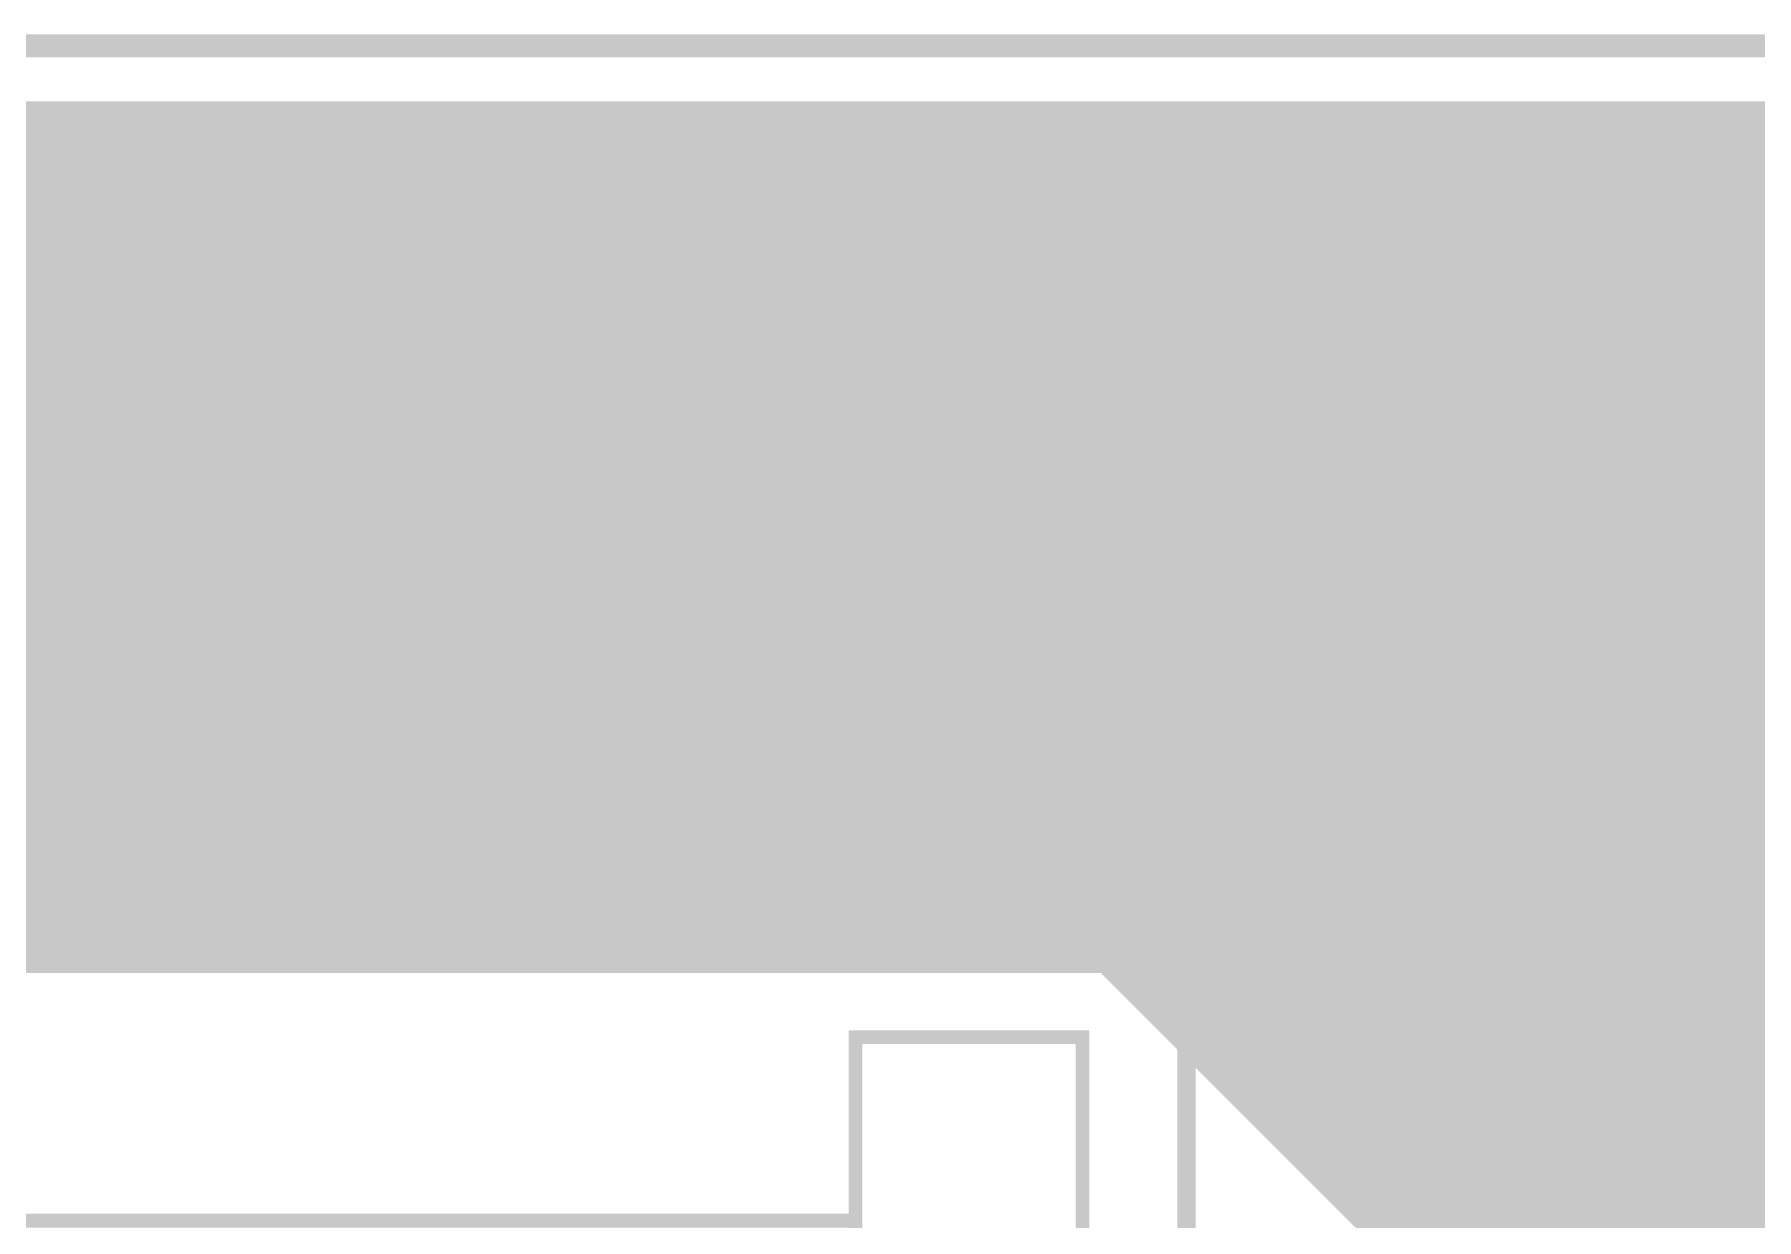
# Model space of a CAD drawing. Extents: x -20 to 155, y -92 to 168.
# Drawn here: x 77.93 to 97, y 155 to 168.13 of the extents above; entities that cross this region are included whole.
import ezdxf

# ---------------------------------------------------------------- set-up
doc = ezdxf.new("R2010")
doc.units = 0
doc.header["$MEASUREMENT"] = 0
doc.layers.get('0').update_dxf_attribs({"linetype": 'CONTINUOUS'})
for name, color, linetype in [('25-334-1_BOT', 7, 'CONTINUOUS'), ('25-334-1_DRD', 7, 'CONTINUOUS'), ('25-334-1_DRL', 2, 'CONTINUOUS'), ('25-334-1_IN1', 4, 'CONTINUOUS'), ('25-334-1_IN2', 3, 'CONTINUOUS'), ('25-334-1_SMB', 5, 'CONTINUOUS'), ('25-334-1_SMT', 10, 'CONTINUOUS'), ('25-334-1_SSB', 12, 'CONTINUOUS'), ('25-334-1_TOP', 13, 'CONTINUOUS'), ('THRUHOLE_TAP', 7, 'CONTINUOUS')]:
    doc.layers.add(name, color=color, linetype=linetype)

# ---------------------------------------------------------------- blocks, each defined once
blk = doc.blocks.new('ROUND_6')
at = {"const_width": 1.016}
blk.add_lwpolyline([(-0.508, 0, 1), (0.508, 0, 1)], format="xyb", close=True, dxfattribs=at)
blk = doc.blocks.new('ROUND_33')
at = {"const_width": 0.7493}
blk.add_lwpolyline([(-0.37465, 0, 1), (0.37465, 0, 1)], format="xyb", close=True, dxfattribs=at)
blk = doc.blocks.new('ROUND_32')
at = {"const_width": 0.35052}
blk.add_lwpolyline([(-0.17526, 0, 1), (0.17526, 0, 1)], format="xyb", close=True, dxfattribs=at)

msp = doc.modelspace()

# ---------------------------------------------------------------- linework, layer by layer
at = {"layer": '25-334-1_DRD', "const_width": 0.254}
for points in [[(-14.9987, 168.00068), (-14.9987, -4.99872), (155.00096, -4.99872), (155.00096, 168.00068), (-14.9987, 168.00068)], [(78.105, 165.354), (77.724, 165.735)], [(79.756, 165.735), (79.375, 165.354)], [(80.264, 165.735), (79.756, 165.735)], [(80.645, 165.354), (80.264, 165.735)], [(82.296, 165.735), (81.915, 165.354)], [(82.804, 165.735), (82.296, 165.735)], [(83.185, 165.354), (82.804, 165.735)], [(84.836, 165.735), (84.455, 165.354)], [(85.344, 165.735), (84.836, 165.735)], [(85.725, 165.354), (85.344, 165.735)], [(87.376, 165.735), (86.995, 165.354)], [(87.884, 165.735), (87.376, 165.735)], [(88.265, 165.354), (87.884, 165.735)], [(89.916, 165.735), (89.535, 165.354)], [(90.424, 165.735), (89.916, 165.735)], [(90.805, 165.354), (90.424, 165.735)], [(92.456, 165.735), (92.075, 165.354)], [(92.964, 165.735), (92.456, 165.735)], [(93.345, 165.354), (92.964, 165.735)], [(94.996, 165.735), (94.615, 165.354)], [(95.504, 165.735), (94.996, 165.735)], [(95.885, 165.354), (95.504, 165.735)], [(78.105, 164.846), (78.105, 165.354)], [(79.375, 165.354), (79.375, 164.846)], [(80.645, 164.846), (80.645, 165.354)], [(81.915, 165.354), (81.915, 164.846)], [(83.185, 164.846), (83.185, 165.354)], [(84.455, 165.354), (84.455, 164.846)], [(85.725, 164.846), (85.725, 165.354)], [(86.995, 165.354), (86.995, 164.846)], [(88.265, 164.846), (88.265, 165.354)], [(89.535, 165.354), (89.535, 164.846)], [(90.805, 164.846), (90.805, 165.354)], [(92.075, 165.354), (92.075, 164.846)], [(93.345, 164.846), (93.345, 165.354)], [(94.615, 165.354), (94.615, 164.846)], [(95.885, 164.846), (95.885, 165.354)], [(77.724, 164.465), (78.105, 164.846)], [(79.375, 164.846), (79.756, 164.465)], [(80.264, 164.465), (80.645, 164.846)], [(81.915, 164.846), (82.296, 164.465)], [(82.804, 164.465), (83.185, 164.846)], [(84.455, 164.846), (84.836, 164.465)], [(85.344, 164.465), (85.725, 164.846)], [(86.995, 164.846), (87.376, 164.465)], [(87.884, 164.465), (88.265, 164.846)], [(89.535, 164.846), (89.916, 164.465)], [(90.424, 164.465), (90.805, 164.846)], [(92.075, 164.846), (92.456, 164.465)], [(92.964, 164.465), (93.345, 164.846)], [(94.615, 164.846), (94.996, 164.465)], [(95.504, 164.465), (95.885, 164.846)], [(79.756, 164.465), (80.264, 164.465)], [(82.296, 164.465), (82.804, 164.465)], [(84.836, 164.465), (85.344, 164.465)], [(87.376, 164.465), (87.884, 164.465)], [(89.916, 164.465), (90.424, 164.465)], [(92.456, 164.465), (92.964, 164.465)], [(94.996, 164.465), (95.504, 164.465)], [(78.105, 162.814), (77.724, 163.195)], [(79.756, 163.195), (79.375, 162.814)], [(80.264, 163.195), (79.756, 163.195)], [(80.645, 162.814), (80.264, 163.195)], [(82.296, 163.195), (81.915, 162.814)], [(82.804, 163.195), (82.296, 163.195)], [(83.185, 162.814), (82.804, 163.195)], [(84.836, 163.195), (84.455, 162.814)], [(85.344, 163.195), (84.836, 163.195)], [(85.725, 162.814), (85.344, 163.195)], [(87.376, 163.195), (86.995, 162.814)], [(87.884, 163.195), (87.376, 163.195)], [(88.265, 162.814), (87.884, 163.195)], [(89.916, 163.195), (89.535, 162.814)], [(90.424, 163.195), (89.916, 163.195)], [(90.805, 162.814), (90.424, 163.195)], [(92.456, 163.195), (92.075, 162.814)], [(92.964, 163.195), (92.456, 163.195)], [(93.345, 162.814), (92.964, 163.195)], [(94.996, 163.195), (94.615, 162.814)], [(95.504, 163.195), (94.996, 163.195)], [(95.885, 162.814), (95.504, 163.195)], [(78.105, 162.306), (78.105, 162.814)], [(79.375, 162.814), (79.375, 162.306)], [(80.645, 162.306), (80.645, 162.814)], [(81.915, 162.814), (81.915, 162.306)], [(83.185, 162.306), (83.185, 162.814)], [(84.455, 162.814), (84.455, 162.306)], [(85.725, 162.306), (85.725, 162.814)], [(86.995, 162.814), (86.995, 162.306)], [(88.265, 162.306), (88.265, 162.814)], [(89.535, 162.814), (89.535, 162.306)], [(90.805, 162.306), (90.805, 162.814)], [(92.075, 162.814), (92.075, 162.306)], [(93.345, 162.306), (93.345, 162.814)], [(94.615, 162.814), (94.615, 162.306)], [(95.885, 162.306), (95.885, 162.814)], [(77.724, 161.925), (78.105, 162.306)], [(79.375, 162.306), (79.756, 161.925)], [(80.264, 161.925), (80.645, 162.306)], [(81.915, 162.306), (82.296, 161.925)], [(82.804, 161.925), (83.185, 162.306)], [(84.455, 162.306), (84.836, 161.925)], [(85.344, 161.925), (85.725, 162.306)], [(86.995, 162.306), (87.376, 161.925)], [(87.884, 161.925), (88.265, 162.306)], [(89.535, 162.306), (89.916, 161.925)], [(90.424, 161.925), (90.805, 162.306)], [(92.075, 162.306), (92.456, 161.925)], [(92.964, 161.925), (93.345, 162.306)], [(94.615, 162.306), (94.996, 161.925)], [(95.504, 161.925), (95.885, 162.306)], [(79.756, 161.925), (80.264, 161.925)], [(82.296, 161.925), (82.804, 161.925)], [(84.836, 161.925), (85.344, 161.925)], [(87.376, 161.925), (87.884, 161.925)], [(89.916, 161.925), (90.424, 161.925)], [(92.456, 161.925), (92.964, 161.925)], [(94.996, 161.925), (95.504, 161.925)], [(78.105, 160.274), (77.724, 160.655)], [(79.756, 160.655), (79.375, 160.274)], [(80.264, 160.655), (79.756, 160.655)], [(80.645, 160.274), (80.264, 160.655)], [(82.296, 160.655), (81.915, 160.274)], [(82.804, 160.655), (82.296, 160.655)], [(83.185, 160.274), (82.804, 160.655)], [(84.836, 160.655), (84.455, 160.274)], [(85.344, 160.655), (84.836, 160.655)], [(85.725, 160.274), (85.344, 160.655)], [(87.376, 160.655), (86.995, 160.274)], [(87.884, 160.655), (87.376, 160.655)], [(88.265, 160.274), (87.884, 160.655)], [(89.916, 160.655), (89.535, 160.274)], [(90.424, 160.655), (89.916, 160.655)], [(90.805, 160.274), (90.424, 160.655)], [(92.456, 160.655), (92.075, 160.274)], [(92.964, 160.655), (92.456, 160.655)], [(93.345, 160.274), (92.964, 160.655)], [(94.996, 160.655), (94.615, 160.274)], [(95.504, 160.655), (94.996, 160.655)], [(95.885, 160.274), (95.504, 160.655)], [(78.105, 159.766), (78.105, 160.274)], [(79.375, 160.274), (79.375, 159.766)], [(80.645, 159.766), (80.645, 160.274)], [(81.915, 160.274), (81.915, 159.766)], [(83.185, 159.766), (83.185, 160.274)], [(84.455, 160.274), (84.455, 159.766)], [(85.725, 159.766), (85.725, 160.274)], [(86.995, 160.274), (86.995, 159.766)], [(88.265, 159.766), (88.265, 160.274)], [(89.535, 160.274), (89.535, 159.766)], [(90.805, 159.766), (90.805, 160.274)], [(92.075, 160.274), (92.075, 159.766)], [(93.345, 159.766), (93.345, 160.274)], [(94.615, 160.274), (94.615, 159.766)], [(95.885, 159.766), (95.885, 160.274)], [(77.724, 159.385), (78.105, 159.766)], [(79.375, 159.766), (79.756, 159.385)], [(80.264, 159.385), (80.645, 159.766)], [(81.915, 159.766), (82.296, 159.385)], [(82.804, 159.385), (83.185, 159.766)], [(84.455, 159.766), (84.836, 159.385)], [(85.344, 159.385), (85.725, 159.766)], [(86.995, 159.766), (87.376, 159.385)], [(87.884, 159.385), (88.265, 159.766)], [(89.535, 159.766), (89.916, 159.385)], [(90.424, 159.385), (90.805, 159.766)], [(92.075, 159.766), (92.456, 159.385)], [(92.964, 159.385), (93.345, 159.766)], [(94.615, 159.766), (94.996, 159.385)], [(95.504, 159.385), (95.885, 159.766)], [(79.756, 159.385), (80.264, 159.385)], [(82.296, 159.385), (82.804, 159.385)], [(84.836, 159.385), (85.344, 159.385)], [(87.376, 159.385), (87.884, 159.385)], [(89.916, 159.385), (90.424, 159.385)], [(92.456, 159.385), (92.964, 159.385)], [(94.996, 159.385), (95.504, 159.385)], [(92.456, 158.115), (92.075, 157.734)], [(92.964, 158.115), (92.456, 158.115)], [(93.345, 157.734), (92.964, 158.115)], [(94.996, 158.115), (94.615, 157.734)], [(95.504, 158.115), (94.996, 158.115)], [(95.885, 157.734), (95.504, 158.115)], [(92.075, 157.734), (92.075, 157.226)], [(93.345, 157.226), (93.345, 157.734)], [(94.615, 157.734), (94.615, 157.226)], [(95.885, 157.226), (95.885, 157.734)], [(92.075, 157.226), (92.456, 156.845)], [(92.964, 156.845), (93.345, 157.226)], [(94.615, 157.226), (94.996, 156.845)], [(95.504, 156.845), (95.885, 157.226)], [(92.456, 156.845), (92.964, 156.845)], [(94.996, 156.845), (95.504, 156.845)], [(94.996, 155.575), (94.615, 155.194)], [(95.504, 155.575), (94.996, 155.575)], [(95.885, 155.194), (95.504, 155.575)], [(94.615, 155.194), (94.615, 154.686)], [(95.885, 154.686), (95.885, 155.194)]]:
    msp.add_lwpolyline(points, dxfattribs=at)
at = {"layer": '25-334-1_DRL', "const_width": 0.254}
msp.add_lwpolyline([(-14.9987, 168.00068), (-14.9987, -4.99872), (155.00096, -4.99872), (155.00096, 168.00068), (-14.9987, 168.00068)], dxfattribs=at)
at = {"layer": '25-334-1_IN1', "const_width": 0.254}
for points in [[(144.145, 167.259), (71.12, 167.259)], [(77.978, 167.259), (77.978, 157.861)], [(78.2066, 167.259), (78.2066, 157.861)], [(78.4352, 167.259), (78.4352, 157.861)], [(78.6638, 167.259), (78.6638, 157.861)], [(78.8924, 167.259), (78.8924, 157.861)], [(79.121, 167.259), (79.121, 157.861)], [(79.3496, 167.259), (79.3496, 157.861)], [(79.5782, 167.259), (79.5782, 157.861)], [(79.8068, 167.259), (79.8068, 157.861)], [(80.0354, 167.259), (80.0354, 157.861)], [(80.264, 167.259), (80.264, 157.861)], [(80.4926, 167.259), (80.4926, 157.861)], [(80.7212, 167.259), (80.7212, 157.861)], [(80.9498, 167.259), (80.9498, 157.861)], [(81.1784, 167.259), (81.1784, 157.861)], [(81.407, 167.259), (81.407, 157.861)], [(81.6356, 167.259), (81.6356, 157.861)], [(81.8642, 167.259), (81.8642, 157.861)], [(82.0928, 167.259), (82.0928, 157.861)], [(82.3214, 167.259), (82.3214, 157.861)], [(82.55, 167.259), (82.55, 157.861)], [(82.7786, 167.259), (82.7786, 157.861)], [(83.0072, 167.259), (83.0072, 157.861)], [(83.2358, 167.259), (83.2358, 157.861)], [(83.4644, 167.259), (83.4644, 157.861)], [(83.693, 167.259), (83.693, 157.861)], [(83.9216, 167.259), (83.9216, 157.861)], [(84.1502, 167.259), (84.1502, 157.861)], [(84.3788, 167.259), (84.3788, 157.861)], [(84.6074, 167.259), (84.6074, 157.861)], [(84.836, 167.259), (84.836, 157.861)], [(85.0646, 167.259), (85.0646, 157.861)], [(85.2932, 167.259), (85.2932, 157.861)], [(85.5218, 167.259), (85.5218, 157.861)], [(85.7504, 167.259), (85.7504, 157.861)], [(85.979, 167.259), (85.979, 157.861)], [(86.2076, 167.259), (86.2076, 157.861)], [(86.4362, 167.259), (86.4362, 157.861)], [(86.6648, 167.259), (86.6648, 157.861)], [(86.8934, 167.259), (86.8934, 157.861)], [(87.122, 167.259), (87.122, 157.861)], [(87.3506, 167.259), (87.3506, 157.861)], [(87.5792, 167.259), (87.5792, 157.861)], [(87.8078, 167.259), (87.8078, 157.861)], [(88.0364, 167.259), (88.0364, 157.861)], [(88.265, 167.259), (88.265, 157.861)], [(88.4936, 167.259), (88.4936, 157.861)], [(88.7222, 167.259), (88.7222, 157.861)], [(88.9508, 167.259), (88.9508, 157.861)], [(89.1794, 167.259), (89.1794, 157.861)], [(89.408, 167.259), (89.408, 157.861)], [(89.6366, 167.259), (89.6366, 157.861)], [(89.8652, 167.259), (89.8652, 157.7848)], [(90.0938, 167.259), (90.0938, 157.5562)], [(90.3224, 167.259), (90.3224, 157.3276)], [(90.551, 167.259), (90.551, 157.099)], [(90.7796, 167.259), (90.7796, 156.8704)], [(91.0082, 167.259), (91.0082, 156.6418)], [(91.2368, 167.259), (91.2368, 156.4132)], [(91.4654, 167.259), (91.4654, 156.1846)], [(91.694, 167.259), (91.694, 155.956)], [(91.9226, 167.259), (91.9226, 155.7274)], [(92.1512, 167.259), (92.1512, 155.4988)], [(92.3798, 167.259), (92.3798, 155.2702)], [(92.6084, 167.259), (92.6084, 155.0416)], [(92.837, 167.259), (92.837, 154.813)], [(93.0656, 167.259), (93.0656, 154.5844)], [(93.2942, 167.259), (93.2942, 154.3558)], [(93.5228, 167.259), (93.5228, 154.1272)], [(93.7514, 167.259), (93.7514, 153.8986)], [(93.98, 167.259), (93.98, 153.67)], [(94.2086, 167.259), (94.2086, 153.4414)], [(94.4372, 167.259), (94.4372, 153.2128)], [(94.6658, 167.259), (94.6658, 152.9842)], [(94.8944, 167.259), (94.8944, 152.7556)], [(95.123, 167.259), (95.123, 152.527)], [(95.3516, 167.259), (95.3516, 152.2984)], [(95.5802, 167.259), (95.5802, 152.0698)], [(95.8088, 167.259), (95.8088, 151.8412)], [(96.0374, 167.259), (96.0374, 151.6126)], [(96.266, 167.259), (96.266, 151.384)], [(96.4946, 167.259), (96.4946, 163.97478)], [(96.7232, 167.259), (96.7232, 164.42944)], [(96.9518, 167.259), (96.9518, 164.66312)], [(144.145, 167.1066), (71.12, 167.1066)], [(144.145, 166.878), (71.12, 166.878)], [(144.145, 166.6494), (71.12, 166.6494)], [(144.145, 166.4208), (71.12, 166.4208)], [(144.145, 166.1922), (71.12, 166.1922)], [(144.145, 165.9636), (71.12, 165.9636)], [(144.145, 165.735), (71.12, 165.735)], [(144.145, 165.5064), (71.12, 165.5064)], [(144.145, 165.2778), (71.12, 165.2778)], [(144.145, 165.0492), (71.12, 165.0492)], [(97.20072, 164.8206), (71.12, 164.8206)], [(96.86798, 164.592), (71.12, 164.592)], [(96.8375, 164.56152), (97.79, 163.60902)], [(96.67494, 164.3634), (71.12, 164.3634)], [(96.55048, 164.1348), (71.12, 164.1348)], [(96.47682, 163.9062), (71.12, 163.9062)], [(96.44634, 163.6776), (71.12, 163.6776)], [(96.8375, 162.65652), (97.79, 163.60902)], [(96.45396, 163.449), (71.12, 163.449)], [(96.49968, 163.2204), (71.12, 163.2204)], [(96.4946, 163.24326), (96.4946, 151.1554)], [(96.59366, 162.9918), (71.12, 162.9918)], [(96.74352, 162.7632), (71.12, 162.7632)], [(96.7232, 162.7886), (96.7232, 150.9268)], [(96.97974, 162.5346), (71.12, 162.5346)], [(96.9518, 162.55492), (96.9518, 150.6982)], [(97.45472, 162.306), (71.12, 162.306)], [(133.223, 162.0774), (71.12, 162.0774)], [(133.223, 161.8488), (71.12, 161.8488)], [(133.223, 161.6202), (71.12, 161.6202)], [(133.223, 161.3916), (71.12, 161.3916)], [(133.223, 161.163), (71.12, 161.163)], [(133.223, 160.9344), (71.12, 160.9344)], [(133.223, 160.7058), (71.12, 160.7058)], [(133.223, 160.4772), (71.12, 160.4772)], [(133.223, 160.2486), (71.12, 160.2486)], [(133.223, 160.02), (71.12, 160.02)], [(133.223, 159.7914), (71.12, 159.7914)], [(133.223, 159.5628), (71.12, 159.5628)], [(133.223, 159.3342), (71.12, 159.3342)], [(133.223, 159.1056), (71.12, 159.1056)], [(133.223, 158.877), (71.12, 158.877)], [(133.223, 158.6484), (71.12, 158.6484)], [(133.223, 158.4198), (71.12, 158.4198)], [(133.223, 158.1912), (71.12, 158.1912)], [(133.223, 157.9626), (71.12, 157.9626)], [(89.789, 157.861), (71.12, 157.861)], [(89.789, 157.861), (100.203, 147.447)], [(133.223, 157.734), (89.916, 157.734)], [(133.223, 157.5054), (90.1446, 157.5054)], [(133.223, 157.2768), (90.3732, 157.2768)], [(133.223, 157.0482), (90.6018, 157.0482)], [(133.223, 156.8196), (90.8304, 156.8196)], [(133.223, 156.591), (91.059, 156.591)], [(133.223, 156.3624), (91.2876, 156.3624)], [(133.223, 156.1338), (91.5162, 156.1338)], [(133.223, 155.9052), (91.7448, 155.9052)], [(133.223, 155.6766), (91.9734, 155.6766)], [(133.223, 155.448), (92.202, 155.448)], [(133.223, 155.2194), (92.4306, 155.2194)], [(133.223, 154.9908), (92.6592, 154.9908)]]:
    msp.add_lwpolyline(points, dxfattribs=at)
for points in [[(97.79, 164.95522, 0.4142136), (96.4438, 163.60902)], [(96.4438, 163.60902, 0.4142136), (97.79, 162.26282)]]:
    msp.add_lwpolyline(points, format="xyb", dxfattribs=at)
at = {"layer": '25-334-1_IN2', "const_width": 0.254}
for points in [[(144.018, 167.259), (3.175, 167.259), (3.175, 160.147), (-3.81, 160.147), (-3.81, -4.572)], [(78.0288, 167.259), (78.0288, 157.861)], [(78.2574, 167.259), (78.2574, 157.861)], [(78.486, 167.259), (78.486, 157.861)], [(78.7146, 167.259), (78.7146, 157.861)], [(78.9432, 167.259), (78.9432, 157.861)], [(79.1718, 167.259), (79.1718, 157.861)], [(79.4004, 167.259), (79.4004, 157.861)], [(79.629, 167.259), (79.629, 157.861)], [(79.8576, 167.259), (79.8576, 157.861)], [(80.0862, 167.259), (80.0862, 157.861)], [(80.3148, 167.259), (80.3148, 157.861)], [(80.5434, 167.259), (80.5434, 157.861)], [(80.772, 167.259), (80.772, 157.861)], [(81.0006, 167.259), (81.0006, 157.861)], [(81.2292, 167.259), (81.2292, 157.861)], [(81.4578, 167.259), (81.4578, 157.861)], [(81.6864, 167.259), (81.6864, 157.861)], [(81.915, 167.259), (81.915, 157.861)], [(82.1436, 167.259), (82.1436, 157.861)], [(82.3722, 167.259), (82.3722, 157.861)], [(82.6008, 167.259), (82.6008, 157.861)], [(82.8294, 167.259), (82.8294, 157.861)], [(83.058, 167.259), (83.058, 157.861)], [(83.2866, 167.259), (83.2866, 157.861)], [(83.5152, 167.259), (83.5152, 157.861)], [(83.7438, 167.259), (83.7438, 157.861)], [(83.9724, 167.259), (83.9724, 157.861)], [(84.201, 167.259), (84.201, 157.861)], [(84.4296, 167.259), (84.4296, 157.861)], [(84.6582, 167.259), (84.6582, 157.861)], [(84.8868, 167.259), (84.8868, 157.861)], [(85.1154, 167.259), (85.1154, 157.861)], [(85.344, 167.259), (85.344, 157.861)], [(85.5726, 167.259), (85.5726, 157.861)], [(85.8012, 167.259), (85.8012, 157.861)], [(86.0298, 167.259), (86.0298, 157.861)], [(86.2584, 167.259), (86.2584, 157.861)], [(86.487, 167.259), (86.487, 157.861)], [(86.7156, 167.259), (86.7156, 157.861)], [(86.9442, 167.259), (86.9442, 157.861)], [(87.1728, 167.259), (87.1728, 157.861)], [(87.4014, 167.259), (87.4014, 157.861)], [(87.63, 167.259), (87.63, 157.861)], [(87.8586, 167.259), (87.8586, 157.861)], [(88.0872, 167.259), (88.0872, 157.861)], [(88.3158, 167.259), (88.3158, 157.861)], [(88.5444, 167.259), (88.5444, 157.861)], [(88.773, 167.259), (88.773, 157.861)], [(89.0016, 167.259), (89.0016, 157.861)], [(89.2302, 167.259), (89.2302, 157.861)], [(89.4588, 167.259), (89.4588, 157.861)], [(89.6874, 167.259), (89.6874, 157.861)], [(89.916, 167.259), (89.916, 157.734)], [(90.1446, 167.259), (90.1446, 157.5054)], [(90.3732, 167.259), (90.3732, 157.2768)], [(90.6018, 167.259), (90.6018, 157.0482)], [(90.8304, 167.259), (90.8304, 156.8196)], [(91.059, 167.259), (91.059, 156.591)], [(91.2876, 167.259), (91.2876, 156.3624)], [(91.5162, 167.259), (91.5162, 156.1338)], [(91.7448, 167.259), (91.7448, 155.9052)], [(91.9734, 167.259), (91.9734, 155.6766)], [(92.202, 167.259), (92.202, 155.448)], [(92.4306, 167.259), (92.4306, 155.2194)], [(92.6592, 167.259), (92.6592, 154.9908)], [(92.8878, 167.259), (92.8878, 154.7622)], [(93.1164, 167.259), (93.1164, 154.5336)], [(93.345, 167.259), (93.345, 154.305)], [(93.5736, 167.259), (93.5736, 154.0764)], [(93.8022, 167.259), (93.8022, 153.8478)], [(94.0308, 167.259), (94.0308, 153.6192)], [(94.2594, 167.259), (94.2594, 153.3906)], [(94.488, 167.259), (94.488, 153.162)], [(94.7166, 167.259), (94.7166, 152.9334)], [(94.9452, 167.259), (94.9452, 152.7048)], [(95.1738, 167.259), (95.1738, 152.4762)], [(95.4024, 167.259), (95.4024, 152.2476)], [(95.631, 167.259), (95.631, 152.019)], [(95.8596, 167.259), (95.8596, 151.7904)], [(96.0882, 167.259), (96.0882, 151.5618)], [(96.3168, 167.259), (96.3168, 151.3332)], [(96.5454, 167.259), (96.5454, 164.1221)], [(96.774, 167.259), (96.774, 164.49294)], [(97.0026, 167.259), (97.0026, 164.70122)], [(144.018, 167.1066), (3.175, 167.1066)], [(144.018, 166.878), (3.175, 166.878)], [(144.018, 166.6494), (3.175, 166.6494)], [(144.018, 166.4208), (3.175, 166.4208)], [(144.018, 166.1922), (3.175, 166.1922)], [(144.018, 165.9636), (3.175, 165.9636)], [(144.018, 165.735), (3.175, 165.735)], [(144.018, 165.5064), (3.175, 165.5064)], [(144.018, 165.2778), (3.175, 165.2778)], [(144.018, 165.0492), (3.175, 165.0492)], [(97.20072, 164.8206), (3.175, 164.8206)], [(96.86798, 164.592), (3.175, 164.592)], [(96.8375, 164.56152), (97.79, 163.60902)], [(96.67494, 164.3634), (3.175, 164.3634)], [(96.55048, 164.1348), (3.175, 164.1348)], [(96.47682, 163.9062), (3.175, 163.9062)], [(96.44634, 163.6776), (3.175, 163.6776)], [(96.8375, 162.65652), (97.79, 163.60902)], [(96.45396, 163.449), (3.175, 163.449)], [(96.49968, 163.2204), (3.175, 163.2204)], [(96.59366, 162.9918), (3.175, 162.9918)], [(96.5454, 163.09594), (96.5454, 151.1046)], [(96.74352, 162.7632), (3.175, 162.7632)], [(96.774, 162.7251), (96.774, 150.876)], [(96.97974, 162.5346), (3.175, 162.5346)], [(97.0026, 162.51682), (97.0026, 150.6474)], [(97.45472, 162.306), (3.175, 162.306)], [(133.11632, 162.0774), (3.175, 162.0774)], [(133.11886, 161.8488), (3.175, 161.8488)], [(133.11886, 161.6202), (3.175, 161.6202)], [(133.1214, 161.3916), (3.175, 161.3916)], [(133.12394, 161.163), (3.175, 161.163)], [(133.12394, 160.9344), (3.175, 160.9344)], [(133.12648, 160.7058), (3.175, 160.7058)], [(133.12902, 160.4772), (3.175, 160.4772)], [(133.12902, 160.2486), (3.175, 160.2486)], [(133.13156, 160.02), (-3.81, 160.02)], [(133.1341, 159.7914), (-3.81, 159.7914)], [(133.1341, 159.5628), (-3.81, 159.5628)], [(133.13664, 159.3342), (-3.81, 159.3342)], [(133.13918, 159.1056), (-3.81, 159.1056)], [(133.13918, 158.877), (19.16938, 158.877)], [(133.14172, 158.6484), (19.74342, 158.6484)], [(133.14426, 158.4198), (20.1041, 158.4198)], [(133.14426, 158.1912), (20.37334, 158.1912)], [(133.1468, 157.9626), (20.5867, 157.9626)], [(89.789, 157.861), (37.973, 157.861)], [(89.789, 157.861), (100.203, 147.447)], [(133.1468, 157.734), (89.916, 157.734)], [(133.14934, 157.5054), (90.1446, 157.5054)], [(133.15188, 157.2768), (90.3732, 157.2768)], [(133.15188, 157.0482), (90.6018, 157.0482)], [(133.15442, 156.8196), (90.8304, 156.8196)], [(133.15696, 156.591), (91.059, 156.591)], [(133.15696, 156.3624), (91.2876, 156.3624)], [(133.1595, 156.1338), (91.5162, 156.1338)], [(133.16204, 155.9052), (91.7448, 155.9052)], [(133.16204, 155.6766), (91.9734, 155.6766)], [(133.16458, 155.448), (92.202, 155.448)], [(133.16712, 155.2194), (92.4306, 155.2194)], [(133.16712, 154.9908), (92.6592, 154.9908)]]:
    msp.add_lwpolyline(points, dxfattribs=at)
for points in [[(97.79, 164.95522, 0.4142136), (96.4438, 163.60902)], [(96.4438, 163.60902, 0.4142136), (97.79, 162.26282)]]:
    msp.add_lwpolyline(points, format="xyb", dxfattribs=at)
at = {"layer": '25-334-1_SMT', "const_width": 4.99872}
for points in [[(132.207, -1.651), (10.033, -1.651), (-0.508, 8.89), (-0.508, 153.67), (9.398, 163.576), (126.365, 163.576), (126.365, 151.384)], [(96.774, 157.353), (130.429, 157.353)]]:
    msp.add_lwpolyline(points, dxfattribs=at)
at = {"layer": '25-334-1_SSB'}
for points, const_width in [([(102.38994, 166.06266), (104.8893, 166.06266), (104.8893, 133.65734), (90.68816, 133.65734), (90.68816, 166.06266), (102.38994, 166.06266)], 0.2032), ([(89.535, 153.9748), (87.0204, 153.9748), (87.0204, 157.0228), (89.535, 157.0228), (89.535, 153.9748), (89.535, 135.4328), (61.595, 135.4328), (61.595, 153.9748), (64.1096, 153.9748), (64.1096, 157.0228), (61.595, 157.0228), (61.595, 153.9748)], 0.1524), ([(87.0204, 154.9908), (76.8096, 154.9908)], 0.1524)]:
    msp.add_lwpolyline(points, dxfattribs=dict(at, const_width=const_width))
at = {"layer": '25-334-1_TOP', "const_width": 0.254}
for points in [[(133.223, 167.259), (-3.81, 167.259)], [(78.0288, 167.259), (78.0288, 157.861)], [(78.2574, 167.259), (78.2574, 157.861)], [(78.486, 167.259), (78.486, 157.861)], [(78.7146, 167.259), (78.7146, 157.861)], [(78.9432, 167.259), (78.9432, 157.861)], [(79.1718, 167.259), (79.1718, 157.861)], [(79.4004, 167.259), (79.4004, 157.861)], [(79.629, 167.259), (79.629, 157.861)], [(79.8576, 167.259), (79.8576, 157.861)], [(80.0862, 167.259), (80.0862, 157.861)], [(80.3148, 167.259), (80.3148, 157.861)], [(80.5434, 167.259), (80.5434, 157.861)], [(80.772, 167.259), (80.772, 157.861)], [(81.0006, 167.259), (81.0006, 157.861)], [(81.2292, 167.259), (81.2292, 157.861)], [(81.4578, 167.259), (81.4578, 157.861)], [(81.6864, 167.259), (81.6864, 157.861)], [(81.915, 167.259), (81.915, 157.861)], [(82.1436, 167.259), (82.1436, 157.861)], [(82.3722, 167.259), (82.3722, 157.861)], [(82.6008, 167.259), (82.6008, 157.861)], [(82.8294, 167.259), (82.8294, 157.861)], [(83.058, 167.259), (83.058, 157.861)], [(83.2866, 167.259), (83.2866, 157.861)], [(83.5152, 167.259), (83.5152, 157.861)], [(83.7438, 167.259), (83.7438, 157.861)], [(83.9724, 167.259), (83.9724, 157.861)], [(84.201, 167.259), (84.201, 157.861)], [(84.4296, 167.259), (84.4296, 157.861)], [(84.6582, 167.259), (84.6582, 157.861)], [(84.8868, 167.259), (84.8868, 157.861)], [(85.1154, 167.259), (85.1154, 157.861)], [(85.344, 167.259), (85.344, 157.861)], [(85.5726, 167.259), (85.5726, 157.861)], [(85.8012, 167.259), (85.8012, 157.861)], [(86.0298, 167.259), (86.0298, 157.861)], [(86.2584, 167.259), (86.2584, 157.861)], [(86.487, 167.259), (86.487, 157.861)], [(86.7156, 167.259), (86.7156, 157.861)], [(86.9442, 167.259), (86.9442, 157.861)], [(87.1728, 167.259), (87.1728, 157.861)], [(87.4014, 167.259), (87.4014, 157.861)], [(87.63, 167.259), (87.63, 157.861)], [(87.8586, 167.259), (87.8586, 157.861)], [(88.0872, 167.259), (88.0872, 157.861)], [(88.3158, 167.259), (88.3158, 157.861)], [(88.5444, 167.259), (88.5444, 157.861)], [(88.773, 167.259), (88.773, 157.861)], [(89.0016, 167.259), (89.0016, 157.861)], [(89.2302, 167.259), (89.2302, 157.861)], [(89.4588, 167.259), (89.4588, 157.861)], [(89.6874, 167.259), (89.6874, 157.861)], [(89.916, 167.259), (89.916, 157.734)], [(90.1446, 167.259), (90.1446, 157.5054)], [(90.3732, 167.259), (90.3732, 157.2768)], [(90.6018, 167.259), (90.6018, 157.0482)], [(90.8304, 167.259), (90.8304, 156.8196)], [(91.059, 167.259), (91.059, 156.591)], [(91.2876, 167.259), (91.2876, 156.3624)], [(91.5162, 167.259), (91.5162, 156.1338)], [(91.7448, 167.259), (91.7448, 155.9052)], [(91.9734, 167.259), (91.9734, 155.6766)], [(92.202, 167.259), (92.202, 155.448)], [(92.4306, 167.259), (92.4306, 155.2194)], [(92.6592, 167.259), (92.6592, 154.9908)], [(92.8878, 167.259), (92.8878, 154.7622)], [(93.1164, 167.259), (93.1164, 154.5336)], [(93.345, 167.259), (93.345, 154.305)], [(93.5736, 167.259), (93.5736, 154.0764)], [(93.8022, 167.259), (93.8022, 153.8478)], [(94.0308, 167.259), (94.0308, 153.6192)], [(94.2594, 167.259), (94.2594, 153.3906)], [(94.488, 167.259), (94.488, 153.162)], [(94.7166, 167.259), (94.7166, 152.9334)], [(94.9452, 167.259), (94.9452, 152.7048)], [(95.1738, 167.259), (95.1738, 152.4762)], [(95.4024, 167.259), (95.4024, 152.2476)], [(95.631, 167.259), (95.631, 152.019)], [(95.8596, 167.259), (95.8596, 151.7904)], [(96.0882, 167.259), (96.0882, 151.5618)], [(96.3168, 167.259), (96.3168, 151.3332)], [(96.5454, 167.259), (96.5454, 164.1221)], [(96.774, 167.259), (96.774, 164.49294)], [(97.0026, 167.259), (97.0026, 164.70122)], [(133.223, 167.1066), (-3.81, 167.1066)], [(133.223, 166.878), (0.98044, 166.878)], [(133.223, 166.6494), (1.6383, 166.6494)], [(133.223, 166.4208), (2.07264, 166.4208)], [(133.223, 166.1922), (2.41046, 166.1922)], [(133.223, 165.9636), (2.68732, 165.9636)], [(133.223, 165.735), (2.91846, 165.735)], [(133.223, 165.5064), (3.11658, 165.5064)], [(133.223, 165.2778), (3.28676, 165.2778)], [(133.223, 165.0492), (3.43408, 165.0492)], [(97.20072, 164.8206), (3.56108, 164.8206)], [(96.86798, 164.592), (3.6703, 164.592)], [(96.8375, 164.56152), (97.79, 163.60902)], [(96.67494, 164.3634), (3.7592, 164.3634)], [(96.55048, 164.1348), (3.8354, 164.1348)], [(96.47682, 163.9062), (3.89636, 163.9062)], [(96.44634, 163.6776), (3.94208, 163.6776)], [(96.8375, 162.65652), (97.79, 163.60902)], [(96.45396, 163.449), (3.9751, 163.449)], [(96.49968, 163.2204), (3.99288, 163.2204)], [(96.59366, 162.9918), (4.0005, 162.9918)], [(96.5454, 163.09594), (96.5454, 151.1046)], [(96.74352, 162.7632), (3.99288, 162.7632)], [(96.774, 162.7251), (96.774, 150.876)], [(96.97974, 162.5346), (3.97256, 162.5346)], [(97.0026, 162.51682), (97.0026, 150.6474)], [(97.45472, 162.306), (3.93954, 162.306)], [(133.223, 162.0774), (3.89128, 162.0774)], [(133.223, 161.8488), (3.83032, 161.8488)], [(133.223, 161.6202), (3.75412, 161.6202)], [(133.223, 161.3916), (3.66268, 161.3916)], [(133.223, 161.163), (3.55346, 161.163)], [(133.223, 160.9344), (3.42646, 160.9344)], [(133.223, 160.7058), (3.2766, 160.7058)], [(133.223, 160.4772), (3.10388, 160.4772)], [(133.223, 160.2486), (2.90322, 160.2486)], [(133.223, 160.02), (2.66954, 160.02)], [(133.223, 159.7914), (2.39014, 159.7914)], [(133.223, 159.5628), (2.04724, 159.5628)], [(133.223, 159.3342), (1.60274, 159.3342)], [(133.223, 159.1056), (0.91694, 159.1056)], [(133.223, 158.877), (19.16938, 158.877)], [(133.223, 158.6484), (19.74342, 158.6484)], [(133.223, 158.4198), (20.1041, 158.4198)], [(133.223, 158.1912), (20.37334, 158.1912)], [(133.223, 157.9626), (20.5867, 157.9626)], [(89.789, 157.861), (33.401, 157.861), (29.21, 153.67), (23.876, 153.67), (23.876, 147.193)], [(89.789, 157.861), (100.203, 147.447)], [(133.223, 157.734), (89.916, 157.734)], [(133.223, 157.5054), (90.1446, 157.5054)], [(133.223, 157.2768), (90.3732, 157.2768)], [(133.223, 157.0482), (90.6018, 157.0482)], [(133.223, 156.8196), (90.8304, 156.8196)], [(133.223, 156.591), (91.059, 156.591)], [(133.223, 156.3624), (91.2876, 156.3624)], [(133.223, 156.1338), (91.5162, 156.1338)], [(133.223, 155.9052), (91.7448, 155.9052)], [(133.223, 155.6766), (91.9734, 155.6766)], [(133.223, 155.448), (92.202, 155.448)], [(133.223, 155.2194), (92.4306, 155.2194)], [(133.223, 154.9908), (92.6592, 154.9908)]]:
    msp.add_lwpolyline(points, dxfattribs=at)
for points in [[(97.79, 164.95522, 0.4142136), (96.4438, 163.60902)], [(96.4438, 163.60902, 0.4142136), (97.79, 162.26282)]]:
    msp.add_lwpolyline(points, format="xyb", dxfattribs=at)

# ---------------------------------------------------------------- block references
at = {"layer": '25-334-1_BOT'}
for name, p in [('ROUND_33', (77.47, 165.1)), ('ROUND_33', (80.01, 165.1)), ('ROUND_33', (82.55, 165.1)), ('ROUND_33', (85.09, 165.1)), ('ROUND_33', (87.63, 165.1)), ('ROUND_33', (90.17, 165.1)), ('ROUND_33', (92.71, 165.1)), ('ROUND_33', (95.25, 165.1)), ('ROUND_6', (97.79, 163.60902)), ('ROUND_33', (77.47, 162.56)), ('ROUND_33', (80.01, 162.56)), ('ROUND_33', (82.55, 162.56)), ('ROUND_33', (85.09, 162.56)), ('ROUND_33', (87.63, 162.56)), ('ROUND_33', (90.17, 162.56)), ('ROUND_33', (92.71, 162.56)), ('ROUND_33', (95.25, 162.56)), ('ROUND_33', (77.47, 160.02)), ('ROUND_33', (80.01, 160.02)), ('ROUND_33', (82.55, 160.02)), ('ROUND_33', (85.09, 160.02)), ('ROUND_33', (87.63, 160.02)), ('ROUND_33', (90.17, 160.02)), ('ROUND_33', (92.71, 160.02)), ('ROUND_33', (95.25, 160.02)), ('ROUND_33', (92.71, 157.48)), ('ROUND_33', (95.25, 157.48)), ('ROUND_33', (95.25, 154.94))]:
    msp.add_blockref(name, p, dxfattribs=at)
at = {"layer": '25-334-1_DRL'}
for p in [(80.01, 165.1), (82.55, 165.1), (85.09, 165.1), (87.63, 165.1), (90.17, 165.1), (92.71, 165.1), (95.25, 165.1), (80.01, 162.56), (82.55, 162.56), (85.09, 162.56), (87.63, 162.56), (90.17, 162.56), (92.71, 162.56), (95.25, 162.56), (80.01, 160.02), (82.55, 160.02), (85.09, 160.02), (87.63, 160.02), (90.17, 160.02), (92.71, 160.02), (95.25, 160.02), (92.71, 157.48), (95.25, 157.48), (95.25, 154.94)]:
    msp.add_blockref('ROUND_32', p, dxfattribs=at)
at = {"layer": '25-334-1_IN1'}
for name, p in [('ROUND_33', (77.47, 165.1)), ('ROUND_33', (80.01, 165.1)), ('ROUND_33', (82.55, 165.1)), ('ROUND_33', (85.09, 165.1)), ('ROUND_33', (87.63, 165.1)), ('ROUND_33', (90.17, 165.1)), ('ROUND_33', (92.71, 165.1)), ('ROUND_33', (95.25, 165.1)), ('ROUND_6', (97.79, 163.60902)), ('ROUND_33', (77.47, 162.56)), ('ROUND_33', (80.01, 162.56)), ('ROUND_33', (82.55, 162.56)), ('ROUND_33', (85.09, 162.56)), ('ROUND_33', (87.63, 162.56)), ('ROUND_33', (90.17, 162.56)), ('ROUND_33', (92.71, 162.56)), ('ROUND_33', (95.25, 162.56)), ('ROUND_33', (77.47, 160.02)), ('ROUND_33', (80.01, 160.02)), ('ROUND_33', (82.55, 160.02)), ('ROUND_33', (85.09, 160.02)), ('ROUND_33', (87.63, 160.02)), ('ROUND_33', (90.17, 160.02)), ('ROUND_33', (92.71, 160.02)), ('ROUND_33', (95.25, 160.02)), ('ROUND_33', (92.71, 157.48)), ('ROUND_33', (95.25, 157.48)), ('ROUND_33', (95.25, 154.94))]:
    msp.add_blockref(name, p, dxfattribs=at)
at = {"layer": '25-334-1_IN2'}
for name, p in [('ROUND_33', (77.47, 165.1)), ('ROUND_33', (80.01, 165.1)), ('ROUND_33', (82.55, 165.1)), ('ROUND_33', (85.09, 165.1)), ('ROUND_33', (87.63, 165.1)), ('ROUND_33', (90.17, 165.1)), ('ROUND_33', (92.71, 165.1)), ('ROUND_33', (95.25, 165.1)), ('ROUND_6', (97.79, 163.60902)), ('ROUND_33', (77.47, 162.56)), ('ROUND_33', (80.01, 162.56)), ('ROUND_33', (82.55, 162.56)), ('ROUND_33', (85.09, 162.56)), ('ROUND_33', (87.63, 162.56)), ('ROUND_33', (90.17, 162.56)), ('ROUND_33', (92.71, 162.56)), ('ROUND_33', (95.25, 162.56)), ('ROUND_33', (77.47, 160.02)), ('ROUND_33', (80.01, 160.02)), ('ROUND_33', (82.55, 160.02)), ('ROUND_33', (85.09, 160.02)), ('ROUND_33', (87.63, 160.02)), ('ROUND_33', (90.17, 160.02)), ('ROUND_33', (92.71, 160.02)), ('ROUND_33', (95.25, 160.02)), ('ROUND_33', (92.71, 157.48)), ('ROUND_33', (95.25, 157.48)), ('ROUND_33', (95.25, 154.94))]:
    msp.add_blockref(name, p, dxfattribs=at)
at = {"layer": '25-334-1_SMB'}
msp.add_blockref('ROUND_6', (97.79, 163.60902), dxfattribs=at)
at = {"layer": '25-334-1_SMT'}
msp.add_blockref('ROUND_6', (97.79, 163.60902), dxfattribs=at)
at = {"layer": '25-334-1_TOP'}
for name, p in [('ROUND_33', (77.47, 165.1)), ('ROUND_33', (80.01, 165.1)), ('ROUND_33', (82.55, 165.1)), ('ROUND_33', (85.09, 165.1)), ('ROUND_33', (87.63, 165.1)), ('ROUND_33', (90.17, 165.1)), ('ROUND_33', (92.71, 165.1)), ('ROUND_33', (95.25, 165.1)), ('ROUND_6', (97.79, 163.60902)), ('ROUND_33', (77.47, 162.56)), ('ROUND_33', (80.01, 162.56)), ('ROUND_33', (82.55, 162.56)), ('ROUND_33', (85.09, 162.56)), ('ROUND_33', (87.63, 162.56)), ('ROUND_33', (90.17, 162.56)), ('ROUND_33', (92.71, 162.56)), ('ROUND_33', (95.25, 162.56)), ('ROUND_33', (77.47, 160.02)), ('ROUND_33', (80.01, 160.02)), ('ROUND_33', (82.55, 160.02)), ('ROUND_33', (85.09, 160.02)), ('ROUND_33', (87.63, 160.02)), ('ROUND_33', (90.17, 160.02)), ('ROUND_33', (92.71, 160.02)), ('ROUND_33', (95.25, 160.02)), ('ROUND_33', (92.71, 157.48)), ('ROUND_33', (95.25, 157.48)), ('ROUND_33', (95.25, 154.94))]:
    msp.add_blockref(name, p, dxfattribs=at)
at = {"layer": 'THRUHOLE_TAP'}
for p in [(80.01, 165.1), (82.55, 165.1), (85.09, 165.1), (87.63, 165.1), (90.17, 165.1), (92.71, 165.1), (95.25, 165.1), (80.01, 162.56), (82.55, 162.56), (85.09, 162.56), (87.63, 162.56), (90.17, 162.56), (92.71, 162.56), (95.25, 162.56), (80.01, 160.02), (82.55, 160.02), (85.09, 160.02), (87.63, 160.02), (90.17, 160.02), (92.71, 160.02), (95.25, 160.02), (92.71, 157.48), (95.25, 157.48), (95.25, 154.94)]:
    msp.add_blockref('ROUND_32', p, dxfattribs=at)

doc.saveas('drawing.dxf')
